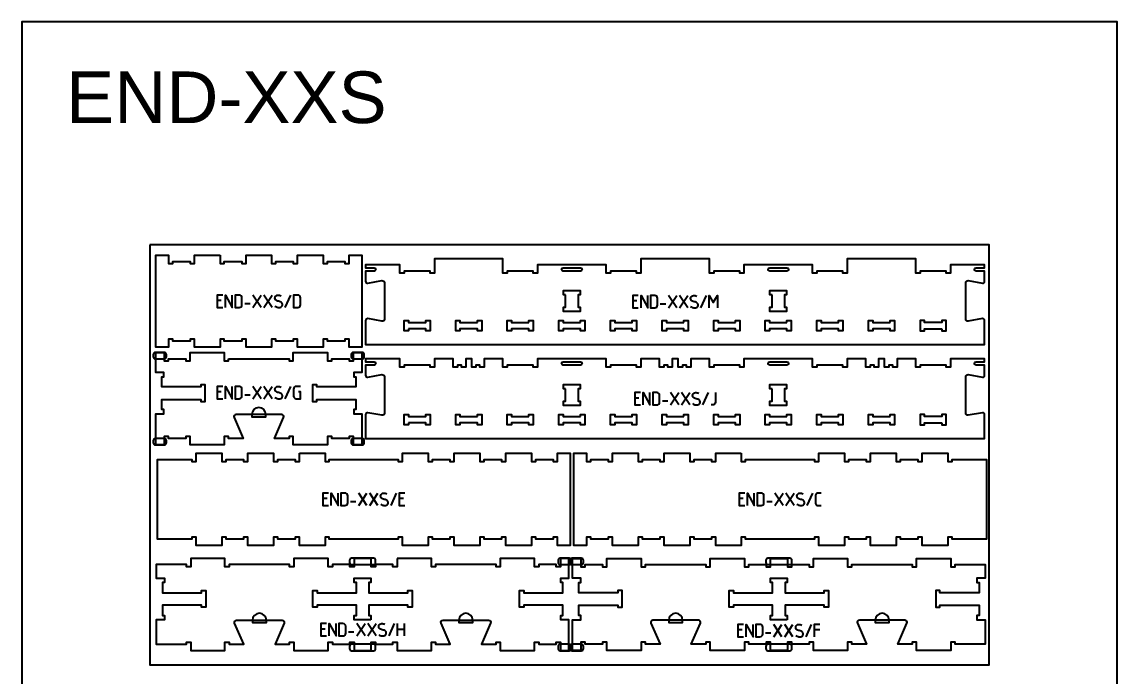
# Model space of a CAD drawing. Extents: x 0 to 12757, y 0 to 27326.
# Drawn here: x 0 to 3183, y 9286 to 11187 of the extents above; entities that cross this region are included whole.
import ezdxf

# ---------------------------------------------------------------- set-up
doc = ezdxf.new("R2010")
doc.units = 0
for name, color, linetype in [('0_SHEET_SPRUCEPLY_2440X122', 1, 'CONTINUOUS'), ('1_ANYTOOL_1MMDEEP_LABELS_S', 2, 'CONTINUOUS'), ('3_ANYTOOL_CUTTHROUGH_INSID', 4, 'CONTINUOUS'), ('4_ANYTOOL_CUTTHROUGH_OUTSI', 5, 'CONTINUOUS'), ('5_ANYTOOL_HALF_MILL_9MM_IN', 70, 'CONTINUOUS'), ('DONOTCUT', 7, 'CONTINUOUS')]:
    doc.layers.add(name, color=color, linetype=linetype)
doc.styles.add('ARIAL', font='')
doc.styles.get('ARIAL').set_extended_font_data('Arial')

msp = doc.modelspace()

# ---------------------------------------------------------------- linework, layer by layer
at = {"layer": '0_SHEET_SPRUCEPLY_2440X122'}
msp.add_lwpolyline([(371.7, 10538.9), (371.7, 9318.9), (2811.7, 9318.9), (2811.7, 10538.9)], close=True, dxfattribs=at)
at = {"layer": '1_ANYTOOL_1MMDEEP_LABELS_S', "color": 2}
for points in [[(583.6, 10393.3), (567.6, 10393.3), (567.6, 10357.3), (583.6, 10357.3)], [(591.6, 10357.3), (591.6, 10393.3), (611.6, 10357.3), (611.6, 10393.3)], [(695.6, 10357.3), (671.6, 10393.3)], [(671.6, 10357.3), (695.6, 10393.3)], [(727.6, 10357.3), (703.6, 10393.3)], [(703.6, 10357.3), (727.6, 10393.3)], [(765.6, 10357.3), (781.6, 10393.3)], [(1791.6, 10392.2), (1775.6, 10392.2), (1775.6, 10356.2), (1791.6, 10356.2)], [(1799.6, 10356.2), (1799.6, 10392.2), (1819.6, 10356.2), (1819.6, 10392.2)], [(1903.6, 10356.2), (1879.6, 10392.2)], [(1879.6, 10356.2), (1903.6, 10392.2)], [(1935.6, 10356.2), (1911.6, 10392.2)], [(1911.6, 10356.2), (1935.6, 10392.2)], [(1973.6, 10356.2), (1989.6, 10392.2)], [(1997.6, 10356.2), (1997.6, 10392.2), (2009.6, 10372.2), (2021.6, 10392.2), (2021.6, 10356.2)], [(579.6, 10377.3), (567.6, 10377.3)], [(647.6, 10369.3), (663.6, 10369.3)], [(1787.6, 10376.2), (1775.6, 10376.2)], [(1855.6, 10368.2), (1871.6, 10368.2)], [(583.6, 10128), (567.6, 10128), (567.6, 10092), (583.6, 10092)], [(591.6, 10092), (591.6, 10128), (611.6, 10092), (611.6, 10128)], [(671.6, 10092), (695.6, 10128)], [(695.6, 10092), (671.6, 10128)], [(703.6, 10092), (727.6, 10128)], [(727.6, 10092), (703.6, 10128)], [(765.6, 10092), (781.6, 10128)], [(579.6, 10112), (567.6, 10112)], [(647.6, 10104), (663.6, 10104)], [(1797.6, 10110.1), (1781.6, 10110.1), (1781.6, 10074.1), (1797.6, 10074.1)], [(1793.6, 10094.1), (1781.6, 10094.1)], [(1805.6, 10074.1), (1805.6, 10110.1), (1825.6, 10074.1), (1825.6, 10110.1)], [(1909.6, 10074.1), (1885.6, 10110.1)], [(1885.6, 10074.1), (1909.6, 10110.1)], [(1941.6, 10074.1), (1917.6, 10110.1)], [(1917.6, 10074.1), (1941.6, 10110.1)], [(1979.6, 10074.1), (1995.6, 10110.1)], [(1861.6, 10086.1), (1877.6, 10086.1)], [(890.9, 9818), (874.9, 9818), (874.9, 9782), (890.9, 9782)], [(898.9, 9782), (898.9, 9818), (918.9, 9782), (918.9, 9818)], [(1002.9, 9782), (978.9, 9818)], [(978.9, 9782), (1002.9, 9818)], [(1034.9, 9782), (1010.9, 9818)], [(1010.9, 9782), (1034.9, 9818)], [(1072.9, 9782), (1088.9, 9818)], [(1112.9, 9818), (1096.9, 9818), (1096.9, 9782), (1112.9, 9782)], [(2100.9, 9818), (2084.9, 9818), (2084.9, 9782), (2100.9, 9782)], [(2108.9, 9782), (2108.9, 9818), (2128.9, 9782), (2128.9, 9818)], [(2212.9, 9782), (2188.9, 9818)], [(2188.9, 9782), (2212.9, 9818)], [(2244.9, 9782), (2220.9, 9818)], [(2220.9, 9782), (2244.9, 9818)], [(2282.9, 9782), (2298.9, 9818)], [(886.9, 9802), (874.9, 9802)], [(954.9, 9794), (970.9, 9794)], [(1108.9, 9802), (1096.9, 9802)], [(2096.9, 9802), (2084.9, 9802)], [(2164.9, 9794), (2180.9, 9794)], [(885.3, 9439), (869.3, 9439), (869.3, 9403), (885.3, 9403)], [(881.3, 9423), (869.3, 9423)], [(893.3, 9403), (893.3, 9439), (913.3, 9403), (913.3, 9439)], [(973.3, 9403), (997.3, 9439)], [(997.3, 9403), (973.3, 9439)], [(1005.3, 9403), (1029.3, 9439)], [(1029.3, 9403), (1005.3, 9439)], [(1067.3, 9403), (1083.3, 9439)], [(1091.3, 9403), (1091.3, 9439)], [(1091.3, 9423), (1111.3, 9423)], [(1111.3, 9439), (1111.3, 9403)], [(2097.3, 9436.6), (2081.3, 9436.6), (2081.3, 9400.6), (2097.3, 9400.6)], [(2105.3, 9400.6), (2105.3, 9436.6), (2125.3, 9400.6), (2125.3, 9436.6)], [(2185.3, 9400.6), (2209.3, 9436.6)], [(2209.3, 9400.6), (2185.3, 9436.6)], [(2217.3, 9400.6), (2241.3, 9436.6)], [(2241.3, 9400.6), (2217.3, 9436.6)], [(2279.3, 9400.6), (2295.3, 9436.6)], [(2319.3, 9436.6), (2303.3, 9436.6), (2303.3, 9400.6)], [(949.3, 9415), (965.3, 9415)], [(2093.3, 9420.6), (2081.3, 9420.6)], [(2161.3, 9412.6), (2177.3, 9412.6)], [(2319.3, 9420.6), (2303.3, 9420.6)]]:
    msp.add_lwpolyline(points, dxfattribs=at)
for points in [[(631.6, 10393.3), (619.6, 10393.3), (619.6, 10357.3), (631.6, 10357.3, 0.414214), (639.6, 10365.3), (639.6, 10385.3, 0.414214)], [(801.6, 10393.3), (789.6, 10393.3), (789.6, 10357.3), (801.6, 10357.3, 0.414214), (809.6, 10365.3), (809.6, 10385.3, 0.414214)], [(1839.6, 10392.2), (1827.6, 10392.2), (1827.6, 10356.2), (1839.6, 10356.2, 0.414214), (1847.6, 10364.2), (1847.6, 10384.2, 0.414214)], [(631.6, 10128), (619.6, 10128), (619.6, 10092), (631.6, 10092, 0.414214), (639.6, 10100), (639.6, 10120, 0.414214)], [(1845.6, 10110.1), (1833.6, 10110.1), (1833.6, 10074.1), (1845.6, 10074.1, 0.414214), (1853.6, 10082.1), (1853.6, 10102.1, 0.414214)], [(938.9, 9818), (926.9, 9818), (926.9, 9782), (938.9, 9782, 0.414214), (946.9, 9790), (946.9, 9810, 0.414214)], [(2148.9, 9818), (2136.9, 9818), (2136.9, 9782), (2148.9, 9782, 0.414214), (2156.9, 9790), (2156.9, 9810, 0.414214)], [(933.3, 9439), (921.3, 9439), (921.3, 9403), (933.3, 9403, 0.414214), (941.3, 9411), (941.3, 9431, 0.414214)], [(2145.3, 9436.6), (2133.3, 9436.6), (2133.3, 9400.6), (2145.3, 9400.6, 0.414214), (2153.3, 9408.6), (2153.3, 9428.6, 0.414214)]]:
    msp.add_lwpolyline(points, format="xyb", close=True, dxfattribs=at)
for points in [[(735.6, 10361.3, 0.136555), (744.9, 10357.5, 0.071716), (750, 10357.6, 0.133522), (754.6, 10359.7, 0.344001), (756.7, 10369.1, 0.153745), (753.2, 10372.8, 0.071568), (748.5, 10374.7, -0.00912), (743.4, 10375.9, -0.090615), (738.8, 10378.1, -0.340346), (736, 10387.5, -0.284273), (743.7, 10393.4, -0.092596), (748.7, 10392.9, -0.017533), (753.6, 10391.3)], [(1943.6, 10360.2, 0.136555), (1952.9, 10356.4, 0.071716), (1958, 10356.5, 0.133522), (1962.6, 10358.6, 0.344001), (1964.7, 10368, 0.153745), (1961.2, 10371.7, 0.071568), (1956.5, 10373.5, -0.00912), (1951.4, 10374.8, -0.090615), (1946.8, 10377, -0.340346), (1944, 10386.4, -0.284273), (1951.7, 10392.2, -0.092596), (1956.7, 10391.8, -0.017533), (1961.6, 10390.2)], [(735.6, 10096, 0.136555), (744.9, 10092.1, 0.071716), (750, 10092.2, 0.133522), (754.6, 10094.3, 0.344001), (756.7, 10103.8, 0.153745), (753.2, 10107.5, 0.071568), (748.5, 10109.3, -0.00912), (743.4, 10110.6, -0.090615), (738.8, 10112.8, -0.340346), (736, 10122.1, -0.284273), (743.7, 10128, -0.092596), (748.7, 10127.6, -0.017533), (753.6, 10126)], [(809.6, 10128), (797.6, 10128, 0.414214), (789.6, 10120), (789.6, 10100, 0.414214), (797.6, 10092), (809.6, 10092), (809.6, 10112), (803.6, 10112)], [(1949.6, 10078.1, 0.136555), (1958.9, 10074.3, 0.071716), (1964, 10074.4, 0.133522), (1968.6, 10076.5, 0.344001), (1970.7, 10085.9, 0.153745), (1967.2, 10089.6, 0.071568), (1962.5, 10091.4, -0.00912), (1957.4, 10092.7, -0.090615), (1952.8, 10094.9, -0.340346), (1950, 10104.3, -0.284273), (1957.7, 10110.1, -0.092596), (1962.7, 10109.7, -0.017533), (1967.6, 10108.1)], [(2015.6, 10110.1), (2015.6, 10082.1, -0.414214), (2007.6, 10074.1), (2003.6, 10074.1)], [(1042.9, 9786, 0.136555), (1052.2, 9782.2, 0.071716), (1057.3, 9782.3, 0.133522), (1061.9, 9784.4, 0.344001), (1064, 9793.8, 0.153745), (1060.5, 9797.5, 0.071568), (1055.8, 9799.3, -0.00912), (1050.6, 9800.6, -0.090615), (1046.1, 9802.8, -0.340346), (1043.3, 9812.2, -0.284273), (1051, 9818, -0.092596), (1056, 9817.6, -0.017533), (1060.9, 9816)], [(2252.9, 9786, 0.136555), (2262.2, 9782.2, 0.071716), (2267.3, 9782.3, 0.133522), (2271.9, 9784.4, 0.344001), (2274, 9793.8, 0.153745), (2270.5, 9797.5, 0.071568), (2265.8, 9799.3, -0.00912), (2260.6, 9800.6, -0.090615), (2256.1, 9802.8, -0.340346), (2253.3, 9812.2, -0.284273), (2261, 9818, -0.092596), (2266, 9817.6, -0.017533), (2270.9, 9816)], [(2322.9, 9818), (2312.9, 9818, 0.414214), (2306.9, 9812), (2306.9, 9788, 0.414214), (2312.9, 9782), (2322.9, 9782)], [(1037.3, 9407, 0.136555), (1046.6, 9403.1, 0.071716), (1051.8, 9403.2, 0.133522), (1056.4, 9405.3, 0.344001), (1058.4, 9414.8, 0.153745), (1055, 9418.5, 0.071568), (1050.2, 9420.3, -0.00912), (1045.1, 9421.6, -0.090615), (1040.5, 9423.8, -0.340346), (1037.7, 9433.1, -0.284273), (1045.4, 9439, -0.092596), (1050.4, 9438.6, -0.017533), (1055.3, 9437)], [(2249.3, 9404.6, 0.136555), (2258.6, 9400.7, 0.071716), (2263.8, 9400.8, 0.133522), (2268.4, 9402.9, 0.344001), (2270.4, 9412.3, 0.153745), (2267, 9416.1, 0.071568), (2262.2, 9417.9, -0.00912), (2257.1, 9419.2, -0.090615), (2252.5, 9421.3, -0.340346), (2249.7, 9430.7, -0.284273), (2257.4, 9436.6, -0.092596), (2262.4, 9436.1, -0.017533), (2267.3, 9434.6)]]:
    msp.add_lwpolyline(points, format="xyb", dxfattribs=at)
at = {"layer": '3_ANYTOOL_CUTTHROUGH_INSID', "color": 4}
for points in [[(1623.6, 10472.5, -1), (1623.6, 10463), (1573.6, 10463, -1), (1573.6, 10472.5)], [(2223.6, 10472.5, -1), (2223.6, 10463), (2173.6, 10463, -1), (2173.6, 10472.5)], [(1623.6, 10199.4, -1), (1623.6, 10189.9), (1573.6, 10189.9, -1), (1573.6, 10199.4)], [(2223.6, 10199.4, -1), (2223.6, 10189.9), (2173.6, 10189.9, -1), (2173.6, 10199.4)]]:
    msp.add_lwpolyline(points, format="xyb", close=True, dxfattribs=at)
for points in [[(1580.4, 10394), (1574.4, 10394), (1574.4, 10406.5), (1622.9, 10406.5), (1622.9, 10394), (1616.9, 10394), (1616.9, 10358.5), (1622.9, 10358.5), (1622.9, 10346), (1574.4, 10346), (1574.4, 10358.5), (1580.4, 10358.5)], [(2180.4, 10394), (2174.4, 10394), (2174.4, 10406.5), (2222.9, 10406.5), (2222.9, 10394), (2216.9, 10394), (2216.9, 10358.5), (2222.9, 10358.5), (2222.9, 10346), (2174.4, 10346), (2174.4, 10358.5), (2180.4, 10358.5)], [(1123.4, 10295), (1123.4, 10289), (1110.9, 10289), (1110.9, 10319.5), (1123.4, 10319.5), (1123.4, 10313.5), (1173.9, 10313.5), (1173.9, 10319.5), (1186.4, 10319.5), (1186.4, 10289), (1173.9, 10289), (1173.9, 10295)], [(1323.9, 10313.5), (1323.9, 10319.5), (1336.4, 10319.5), (1336.4, 10289), (1323.9, 10289), (1323.9, 10295), (1273.4, 10295), (1273.4, 10289), (1260.9, 10289), (1260.9, 10319.5), (1273.4, 10319.5), (1273.4, 10313.5)], [(1473.9, 10313.5), (1473.9, 10319.5), (1486.4, 10319.5), (1486.4, 10289), (1473.9, 10289), (1473.9, 10295), (1423.4, 10295), (1423.4, 10289), (1410.9, 10289), (1410.9, 10319.5), (1423.4, 10319.5), (1423.4, 10313.5)], [(1623.9, 10313.5), (1623.9, 10319.5), (1636.4, 10319.5), (1636.4, 10289), (1623.9, 10289), (1623.9, 10295), (1573.4, 10295), (1573.4, 10289), (1560.9, 10289), (1560.9, 10319.5), (1573.4, 10319.5), (1573.4, 10313.5)], [(1748.6, 10295), (1723.4, 10295), (1723.4, 10289), (1710.9, 10289), (1710.9, 10319.5), (1723.4, 10319.5), (1723.4, 10313.5), (1773.9, 10313.5), (1773.9, 10319.5), (1786.4, 10319.5), (1786.4, 10289), (1773.9, 10289), (1773.9, 10295)], [(1923.9, 10313.5), (1923.9, 10319.5), (1936.4, 10319.5), (1936.4, 10289), (1923.9, 10289), (1923.9, 10295), (1873.4, 10295), (1873.4, 10289), (1860.9, 10289), (1860.9, 10319.5), (1873.4, 10319.5), (1873.4, 10313.5)], [(2073.9, 10313.5), (2073.9, 10319.5), (2086.4, 10319.5), (2086.4, 10289), (2073.9, 10289), (2073.9, 10295), (2023.4, 10295), (2023.4, 10289), (2010.9, 10289), (2010.9, 10319.5), (2023.4, 10319.5), (2023.4, 10313.5)], [(2223.9, 10313.5), (2223.9, 10319.5), (2236.4, 10319.5), (2236.4, 10289), (2223.9, 10289), (2223.9, 10295), (2173.4, 10295), (2173.4, 10289), (2160.9, 10289), (2160.9, 10319.5), (2173.4, 10319.5), (2173.4, 10313.5)], [(2348.6, 10295), (2323.4, 10295), (2323.4, 10289), (2310.9, 10289), (2310.9, 10319.5), (2323.4, 10319.5), (2323.4, 10313.5), (2373.9, 10313.5), (2373.9, 10319.5), (2386.4, 10319.5), (2386.4, 10289), (2373.9, 10289), (2373.9, 10295)], [(2523.9, 10313.5), (2523.9, 10319.5), (2536.4, 10319.5), (2536.4, 10289), (2523.9, 10289), (2523.9, 10295), (2473.4, 10295), (2473.4, 10289), (2460.9, 10289), (2460.9, 10319.5), (2473.4, 10319.5), (2473.4, 10313.5)], [(2673.9, 10295), (2673.9, 10289), (2686.4, 10289), (2686.4, 10319.5), (2673.9, 10319.5), (2673.9, 10313.5), (2623.4, 10313.5), (2623.4, 10319.5), (2610.9, 10319.5), (2610.9, 10289), (2623.4, 10289), (2623.4, 10295)], [(1580.4, 10120.9), (1574.4, 10120.9), (1574.4, 10133.4), (1622.9, 10133.4), (1622.9, 10120.9), (1616.9, 10120.9), (1616.9, 10085.4), (1622.9, 10085.4), (1622.9, 10072.9), (1574.4, 10072.9), (1574.4, 10085.4), (1580.4, 10085.4)], [(2180.4, 10120.9), (2174.4, 10120.9), (2174.4, 10133.4), (2222.9, 10133.4), (2222.9, 10120.9), (2216.9, 10120.9), (2216.9, 10085.4), (2222.9, 10085.4), (2222.9, 10072.9), (2174.4, 10072.9), (2174.4, 10085.4), (2180.4, 10085.4)], [(1123.4, 10021.9), (1123.4, 10015.9), (1110.9, 10015.9), (1110.9, 10046.4), (1123.4, 10046.4), (1123.4, 10040.4), (1173.9, 10040.4), (1173.9, 10046.4), (1186.4, 10046.4), (1186.4, 10015.9), (1173.9, 10015.9), (1173.9, 10021.9)], [(1323.9, 10040.4), (1323.9, 10046.4), (1336.4, 10046.4), (1336.4, 10015.9), (1323.9, 10015.9), (1323.9, 10021.9), (1273.4, 10021.9), (1273.4, 10015.9), (1260.9, 10015.9), (1260.9, 10046.4), (1273.4, 10046.4), (1273.4, 10040.4)], [(1473.9, 10040.4), (1473.9, 10046.4), (1486.4, 10046.4), (1486.4, 10015.9), (1473.9, 10015.9), (1473.9, 10021.9), (1423.4, 10021.9), (1423.4, 10015.9), (1410.9, 10015.9), (1410.9, 10046.4), (1423.4, 10046.4), (1423.4, 10040.4)], [(1623.9, 10040.4), (1623.9, 10046.4), (1636.4, 10046.4), (1636.4, 10015.9), (1623.9, 10015.9), (1623.9, 10021.9), (1573.4, 10021.9), (1573.4, 10015.9), (1560.9, 10015.9), (1560.9, 10046.4), (1573.4, 10046.4), (1573.4, 10040.4)], [(1748.6, 10021.9), (1723.4, 10021.9), (1723.4, 10015.9), (1710.9, 10015.9), (1710.9, 10046.4), (1723.4, 10046.4), (1723.4, 10040.4), (1773.9, 10040.4), (1773.9, 10046.4), (1786.4, 10046.4), (1786.4, 10015.9), (1773.9, 10015.9), (1773.9, 10021.9)], [(1923.9, 10040.4), (1923.9, 10046.4), (1936.4, 10046.4), (1936.4, 10015.9), (1923.9, 10015.9), (1923.9, 10021.9), (1873.4, 10021.9), (1873.4, 10015.9), (1860.9, 10015.9), (1860.9, 10046.4), (1873.4, 10046.4), (1873.4, 10040.4)], [(2073.9, 10040.4), (2073.9, 10046.4), (2086.4, 10046.4), (2086.4, 10015.9), (2073.9, 10015.9), (2073.9, 10021.9), (2023.4, 10021.9), (2023.4, 10015.9), (2010.9, 10015.9), (2010.9, 10046.4), (2023.4, 10046.4), (2023.4, 10040.4)], [(2223.9, 10040.4), (2223.9, 10046.4), (2236.4, 10046.4), (2236.4, 10015.9), (2223.9, 10015.9), (2223.9, 10021.9), (2173.4, 10021.9), (2173.4, 10015.9), (2160.9, 10015.9), (2160.9, 10046.4), (2173.4, 10046.4), (2173.4, 10040.4)], [(2348.6, 10021.9), (2323.4, 10021.9), (2323.4, 10015.9), (2310.9, 10015.9), (2310.9, 10046.4), (2323.4, 10046.4), (2323.4, 10040.4), (2373.9, 10040.4), (2373.9, 10046.4), (2386.4, 10046.4), (2386.4, 10015.9), (2373.9, 10015.9), (2373.9, 10021.9)], [(2523.9, 10040.4), (2523.9, 10046.4), (2536.4, 10046.4), (2536.4, 10015.9), (2523.9, 10015.9), (2523.9, 10021.9), (2473.4, 10021.9), (2473.4, 10015.9), (2460.9, 10015.9), (2460.9, 10046.4), (2473.4, 10046.4), (2473.4, 10040.4)], [(2673.9, 10021.9), (2673.9, 10015.9), (2686.4, 10015.9), (2686.4, 10046.4), (2673.9, 10046.4), (2673.9, 10040.4), (2623.4, 10040.4), (2623.4, 10046.4), (2610.9, 10046.4), (2610.9, 10015.9), (2623.4, 10015.9), (2623.4, 10021.9)], [(1014.6, 9450.3), (966.1, 9450.3), (966.1, 9462.8), (972.1, 9462.8), (972.1, 9492.3), (858.6, 9492.3), (858.6, 9486.3), (846.1, 9486.3), (846.1, 9534.8), (858.6, 9534.8), (858.6, 9528.8), (972.1, 9528.8), (972.1, 9558.3), (966.1, 9558.3), (966.1, 9570.8), (1014.6, 9570.8), (1014.6, 9558.3), (1008.6, 9558.3), (1008.6, 9528.8), (1122.1, 9528.8), (1122.1, 9534.8), (1134.6, 9534.8), (1134.6, 9486.3), (1122.1, 9486.3), (1122.1, 9492.3), (1008.6, 9492.3), (1008.6, 9462.8), (1014.6, 9462.8)], [(2224.6, 9450.3), (2176.1, 9450.3), (2176.1, 9462.8), (2182.1, 9462.8), (2182.1, 9492.3), (2068.6, 9492.3), (2068.6, 9486.3), (2056.1, 9486.3), (2056.1, 9534.8), (2068.6, 9534.8), (2068.6, 9528.8), (2182.1, 9528.8), (2182.1, 9558.3), (2176.1, 9558.3), (2176.1, 9570.8), (2224.6, 9570.8), (2224.6, 9558.3), (2218.6, 9558.3), (2218.6, 9528.8), (2332.1, 9528.8), (2332.1, 9534.8), (2344.6, 9534.8), (2344.6, 9486.3), (2332.1, 9486.3), (2332.1, 9492.3), (2218.6, 9492.3), (2218.6, 9462.8), (2224.6, 9462.8)]]:
    msp.add_lwpolyline(points, close=True, dxfattribs=at)
at = {"layer": '4_ANYTOOL_CUTTHROUGH_OUTSI', "color": 5}
for points in [[(575.9, 10509.1), (575.9, 10485.1), (588.4, 10485.1), (588.4, 10491.1), (638.9, 10491.1), (638.9, 10485.1), (651.4, 10485.1), (651.4, 10509.1), (725.9, 10509.1), (725.9, 10485.1), (738.4, 10485.1), (738.4, 10491.1), (788.9, 10491.1), (788.9, 10485.1), (801.4, 10485.1), (801.4, 10509.1), (875.9, 10509.1), (875.9, 10485.1), (888.4, 10485.1), (888.4, 10491.1), (938.9, 10491.1), (938.9, 10485.1), (951.4, 10485.1), (951.4, 10509.1), (988.4, 10509.1), (988.4, 10241.6), (951.4, 10241.6), (951.4, 10265.6), (938.9, 10265.6), (938.9, 10259.6), (888.4, 10259.6), (888.4, 10265.6), (875.9, 10265.6), (875.9, 10241.6), (801.4, 10241.6), (801.4, 10265.6), (788.9, 10265.6), (788.9, 10259.6), (738.4, 10259.6), (738.4, 10265.6), (725.9, 10265.6), (725.9, 10241.6), (651.4, 10241.6), (651.4, 10265.6), (638.9, 10265.6), (638.9, 10259.6), (588.4, 10259.6), (588.4, 10265.6), (575.9, 10265.6), (575.9, 10241.6), (501.4, 10241.6), (501.4, 10265.6), (488.9, 10265.6), (488.9, 10259.6), (438.4, 10259.6), (438.4, 10265.6), (425.9, 10265.6), (425.9, 10241.6), (388.9, 10241.6), (388.9, 10509.1), (425.9, 10509.1), (425.9, 10485.1), (438.4, 10485.1), (438.4, 10491.1), (488.9, 10491.1), (488.9, 10485.1), (501.4, 10485.1), (501.4, 10509.1)], [(806.6, 9933.8), (881.1, 9933.8), (881.1, 9909.8), (893.6, 9909.8), (893.6, 9915.8), (1094.1, 9915.8), (1094.1, 9909.8), (1106.6, 9909.8), (1106.6, 9933.8), (1181.1, 9933.8), (1181.1, 9909.8), (1193.6, 9909.8), (1193.6, 9915.8), (1244.1, 9915.8), (1244.1, 9909.8), (1256.6, 9909.8), (1256.6, 9933.8), (1331.1, 9933.8), (1331.1, 9909.8), (1343.6, 9909.8), (1343.6, 9915.8), (1394.1, 9915.8), (1394.1, 9909.8), (1406.6, 9909.8), (1406.6, 9933.8), (1481.1, 9933.8), (1481.1, 9909.8), (1493.6, 9909.8), (1493.6, 9915.8), (1544.1, 9915.8), (1544.1, 9909.8), (1556.6, 9909.8), (1556.6, 9933.8), (1593.6, 9933.8), (1593.6, 9666.3), (1556.6, 9666.3), (1556.6, 9690.3), (1544.1, 9690.3), (1544.1, 9684.3), (1493.6, 9684.3), (1493.6, 9690.3), (1481.1, 9690.3), (1481.1, 9666.3), (1406.6, 9666.3), (1406.6, 9690.3), (1394.1, 9690.3), (1394.1, 9684.3), (1343.6, 9684.3), (1343.6, 9690.3), (1331.1, 9690.3), (1331.1, 9666.3), (1256.6, 9666.3), (1256.6, 9690.3), (1244.1, 9690.3), (1244.1, 9684.3), (1193.6, 9684.3), (1193.6, 9690.3), (1181.1, 9690.3), (1181.1, 9666.3), (1106.6, 9666.3), (1106.6, 9690.3), (1094.1, 9690.3), (1094.1, 9684.3), (893.6, 9684.3), (893.6, 9690.3), (881.1, 9690.3), (881.1, 9666.3), (806.6, 9666.3), (806.6, 9690.3), (794.1, 9690.3), (794.1, 9684.3), (743.6, 9684.3), (743.6, 9690.3), (731.1, 9690.3), (731.1, 9666.3), (656.6, 9666.3), (656.6, 9690.3), (644.1, 9690.3), (644.1, 9684.3), (593.6, 9684.3), (593.6, 9690.3), (581.1, 9690.3), (581.1, 9666.3), (506.6, 9666.3), (506.6, 9690.3), (494.1, 9690.3), (494.1, 9684.3), (394.1, 9684.3), (394.1, 9915.8), (494.1, 9915.8), (494.1, 9909.8), (506.6, 9909.8), (506.6, 9933.8), (581.1, 9933.8), (581.1, 9909.8), (593.6, 9909.8), (593.6, 9915.8), (644.1, 9915.8), (644.1, 9909.8), (656.6, 9909.8), (656.6, 9933.8), (731.1, 9933.8), (731.1, 9909.8), (743.6, 9909.8), (743.6, 9915.8), (794.1, 9915.8), (794.1, 9909.8), (806.6, 9909.8)], [(2091.1, 9933.8), (2091.1, 9909.8), (2103.6, 9909.8), (2103.6, 9915.8), (2304.1, 9915.8), (2304.1, 9909.8), (2316.6, 9909.8), (2316.6, 9933.8), (2391.1, 9933.8), (2391.1, 9909.8), (2403.6, 9909.8), (2403.6, 9915.8), (2454.1, 9915.8), (2454.1, 9909.8), (2466.6, 9909.8), (2466.6, 9933.8), (2541.1, 9933.8), (2541.1, 9909.8), (2553.6, 9909.8), (2553.6, 9915.8), (2604.1, 9915.8), (2604.1, 9909.8), (2616.6, 9909.8), (2616.6, 9933.8), (2691.1, 9933.8), (2691.1, 9909.8), (2703.6, 9909.8), (2703.6, 9915.8), (2803.6, 9915.8), (2803.6, 9684.3), (2703.6, 9684.3), (2703.6, 9690.3), (2691.1, 9690.3), (2691.1, 9666.3), (2616.6, 9666.3), (2616.6, 9690.3), (2604.1, 9690.3), (2604.1, 9684.3), (2553.6, 9684.3), (2553.6, 9690.3), (2541.1, 9690.3), (2541.1, 9666.3), (2466.6, 9666.3), (2466.6, 9690.3), (2454.1, 9690.3), (2454.1, 9684.3), (2403.6, 9684.3), (2403.6, 9690.3), (2391.1, 9690.3), (2391.1, 9666.3), (2316.6, 9666.3), (2316.6, 9690.3), (2304.1, 9690.3), (2304.1, 9684.3), (2103.6, 9684.3), (2103.6, 9690.3), (2091.1, 9690.3), (2091.1, 9666.3), (2016.6, 9666.3), (2016.6, 9690.3), (2004.1, 9690.3), (2004.1, 9684.3), (1953.6, 9684.3), (1953.6, 9690.3), (1941.1, 9690.3), (1941.1, 9666.3), (1866.6, 9666.3), (1866.6, 9690.3), (1854.1, 9690.3), (1854.1, 9684.3), (1803.6, 9684.3), (1803.6, 9690.3), (1791.1, 9690.3), (1791.1, 9666.3), (1716.6, 9666.3), (1716.6, 9690.3), (1704.1, 9690.3), (1704.1, 9684.3), (1653.6, 9684.3), (1653.6, 9690.3), (1641.1, 9690.3), (1641.1, 9666.3), (1604.1, 9666.3), (1604.1, 9933.8), (1641.1, 9933.8), (1641.1, 9909.8), (1653.6, 9909.8), (1653.6, 9915.8), (1704.1, 9915.8), (1704.1, 9909.8), (1716.6, 9909.8), (1716.6, 9933.8), (1791.1, 9933.8), (1791.1, 9909.8), (1803.6, 9909.8), (1803.6, 9915.8), (1854.1, 9915.8), (1854.1, 9909.8), (1866.6, 9909.8), (1866.6, 9933.8), (1941.1, 9933.8), (1941.1, 9909.8), (1953.6, 9909.8), (1953.6, 9915.8), (2004.1, 9915.8), (2004.1, 9909.8), (2016.6, 9909.8), (2016.6, 9933.8)]]:
    msp.add_lwpolyline(points, close=True, dxfattribs=at)
for points in [[(2598.4, 10457.2), (2598.4, 10499), (2398.9, 10499), (2398.9, 10457), (2386.4, 10457), (2386.4, 10463), (2310.9, 10463), (2310.9, 10457), (2298.4, 10457), (2298.4, 10481), (2098.9, 10481), (2098.9, 10457), (2086.4, 10457), (2086.4, 10463), (2010.9, 10463), (2010.9, 10457), (1998.4, 10457), (1998.4, 10499), (1798.9, 10499), (1798.9, 10457), (1786.4, 10457), (1786.4, 10463), (1710.9, 10463), (1710.9, 10457), (1698.4, 10457), (1698.4, 10481), (1498.9, 10481), (1498.9, 10457), (1486.4, 10457), (1486.4, 10463), (1410.9, 10463), (1410.9, 10457), (1398.4, 10457), (1398.4, 10499), (1198.9, 10499), (1198.9, 10457), (1186.4, 10457), (1186.4, 10463), (1110.9, 10463), (1110.9, 10457), (1098.4, 10457), (1098.4, 10481), (998.9, 10481), (998.9, 10472.5), (1023.6, 10472.5), (1023.6, 10472.5, -1), (1023.6, 10463), (998.9, 10463), (998.9, 10433.3), (998.9, 10433.3, 0.220464), (1000.9, 10428.9, 0.220352), (1005.6, 10427.7), (1046.6, 10435.3), (1046.6, 10435.3), (1046.6, 10435.3, -0.463455), (1053.9, 10429.2), (1053.9, 10323.3, -0.463455), (1046.6, 10317.2), (1046.6, 10317.2), (1046.6, 10317.2), (1046.6, 10317.2), (1005.6, 10324.8, 0.220352), (1000.9, 10323.5, 0.220464), (998.9, 10319.2), (998.9, 10249.5), (2798.4, 10249.5), (2798.4, 10319.2), (2798.4, 10319.2, 0.220464), (2796.3, 10323.5, 0.220352), (2791.7, 10324.8), (2750.6, 10317.2), (2750.6, 10317.2), (2750.6, 10317.2), (2750.6, 10317.2, -0.463455), (2743.4, 10323.3), (2743.4, 10429.2, -0.463455), (2750.6, 10435.3), (2750.6, 10435.3), (2750.6, 10435.3), (2791.7, 10427.7), (2791.7, 10427.7, 0.220352), (2796.3, 10428.9, 0.220464), (2798.4, 10433.3), (2798.4, 10463), (2773.6, 10463), (2773.6, 10463, -1), (2773.6, 10472.5), (2798.4, 10472.5), (2798.4, 10481), (2698.9, 10481), (2698.9, 10457), (2686.4, 10457), (2686.4, 10463), (2610.9, 10463), (2610.9, 10457), (2598.4, 10457), (2598.4, 10457.2)], [(600.9, 10208.1), (776.4, 10208.1), (776.4, 10202.1), (788.9, 10202.1), (788.9, 10226.1), (888.4, 10226.1), (888.4, 10202.1), (900.9, 10202.1), (900.9, 10208.1), (951.4, 10208.1), (951.4, 10202.1), (963.9, 10202.1), (963.9, 10226.1), (988.4, 10226.1), (988.4, 10168.6), (964.4, 10168.6), (964.4, 10156.1), (970.4, 10156.1), (970.4, 10126.6), (856.9, 10126.6), (856.9, 10132.6), (844.4, 10132.6), (844.4, 10084.1), (856.9, 10084.1), (856.9, 10090.1), (970.4, 10090.1), (970.4, 10060.6), (964.4, 10060.6), (964.4, 10048.1), (988.4, 10048.1), (988.4, 9958.6), (963.9, 9958.6), (963.9, 9982.6), (951.4, 9982.6), (951.4, 9976.6), (900.9, 9976.6), (900.9, 9982.6), (888.4, 9982.6), (888.4, 9958.6), (788.9, 9958.6), (788.9, 9982.6), (776.4, 9982.6), (776.4, 9976.6), (734, 9976.6), (760.5, 10037.9), (760.5, 10037.9, 0.539734), (754.8, 10046.6), (622.4, 10046.6, 0.539734), (616.7, 10037.9), (643.2, 9976.6), (600.9, 9976.6), (600.9, 9982.6), (588.4, 9982.6), (588.4, 9958.6), (488.9, 9958.6), (488.9, 9982.6), (476.4, 9982.6), (476.4, 9976.6), (425.9, 9976.6), (425.9, 9982.6), (413.4, 9982.6), (413.4, 9958.6), (388.9, 9958.6), (388.9, 10048.1), (412.9, 10048.1), (412.9, 10060.6), (406.9, 10060.6), (406.9, 10090.1), (520.4, 10090.1), (520.4, 10084.1), (532.9, 10084.1), (532.9, 10132.6), (520.4, 10132.6), (520.4, 10126.6), (406.9, 10126.6), (406.9, 10156.1), (412.9, 10156.1), (412.9, 10168.6), (388.9, 10168.6), (388.9, 10226.1), (413.4, 10226.1), (413.4, 10202.1), (425.9, 10202.1), (425.9, 10208.1), (476.4, 10208.1), (476.4, 10202.1), (488.9, 10202.1), (488.9, 10226.1), (588.4, 10226.1), (588.4, 10202.1), (600.9, 10202.1), (600.9, 10208.1)], [(2398.6, 10183.9), (2386.4, 10183.9), (2386.4, 10189.9), (2310.9, 10189.9), (2310.9, 10183.9), (2298.4, 10183.9), (2298.4, 10207.9), (2098.9, 10207.9), (2098.9, 10183.9), (2086.4, 10183.9), (2086.4, 10189.9), (2010.9, 10189.9), (2010.9, 10183.9), (1998.4, 10183.9), (1998.4, 10207.9), (1943.9, 10207.9), (1943.9, 10183.9), (1931.4, 10183.9), (1931.4, 10189.9), (1919.9, 10189.9), (1919.9, 10183.9), (1907.4, 10183.9), (1907.4, 10207.9), (1889.9, 10207.9), (1889.9, 10183.9), (1877.4, 10183.9), (1877.4, 10189.9), (1865.9, 10189.9), (1865.9, 10183.9), (1853.4, 10183.9), (1853.4, 10207.9), (1798.9, 10207.9), (1798.9, 10183.9), (1786.4, 10183.9), (1786.4, 10189.9), (1710.9, 10189.9), (1710.9, 10183.9), (1698.4, 10183.9), (1698.4, 10207.9), (1498.9, 10207.9), (1498.9, 10183.9), (1486.4, 10183.9), (1486.4, 10189.9), (1410.9, 10189.9), (1410.9, 10183.9), (1398.4, 10183.9), (1398.4, 10207.9), (1343.9, 10207.9), (1343.9, 10183.9), (1331.4, 10183.9), (1331.4, 10189.9), (1319.9, 10189.9), (1319.9, 10183.9), (1307.4, 10183.9), (1307.4, 10207.9), (1289.9, 10207.9), (1289.9, 10183.9), (1277.4, 10183.9), (1277.4, 10189.9), (1265.9, 10189.9), (1265.9, 10183.9), (1253.4, 10183.9), (1253.4, 10207.9), (1198.9, 10207.9), (1198.9, 10183.9), (1186.4, 10183.9), (1186.4, 10189.9), (1110.9, 10189.9), (1110.9, 10183.9), (1098.4, 10183.9), (1098.4, 10207.9), (998.9, 10207.9), (998.9, 10199.4), (1023.6, 10199.4), (1023.6, 10199.4, -1), (1023.6, 10189.9), (998.9, 10189.9), (998.9, 10160.2), (998.9, 10160.2, 0.220464), (1000.9, 10155.8, 0.220352), (1005.6, 10154.6), (1046.6, 10162.2), (1046.6, 10162.2), (1046.6, 10162.2, -0.463455), (1053.9, 10156.1), (1053.9, 10050.2, -0.463455), (1046.6, 10044.1), (1046.6, 10044.1), (1046.6, 10044.1), (1046.6, 10044.1), (1005.6, 10051.7, 0.220352), (1000.9, 10050.4, 0.220464), (998.9, 10046.1), (998.9, 9976.4), (2798.4, 9976.4), (2798.4, 10046.1), (2798.4, 10046.1, 0.220464), (2796.3, 10050.4, 0.220352), (2791.7, 10051.7), (2750.6, 10044.1), (2750.6, 10044.1), (2750.6, 10044.1), (2750.6, 10044.1, -0.463455), (2743.4, 10050.2), (2743.4, 10156.1, -0.463455), (2750.6, 10162.2), (2750.6, 10162.2), (2750.6, 10162.2), (2791.7, 10154.6), (2791.7, 10154.6, 0.220352), (2796.3, 10155.8, 0.220464), (2798.4, 10160.2), (2798.4, 10189.9), (2773.6, 10189.9), (2773.6, 10189.9, -1), (2773.6, 10199.4), (2798.4, 10199.4), (2798.4, 10207.9), (2698.9, 10207.9), (2698.9, 10183.9), (2686.4, 10183.9), (2686.4, 10189.9), (2610.9, 10189.9), (2610.9, 10183.9), (2598.4, 10183.9), (2598.4, 10207.9), (2543.9, 10207.9), (2543.9, 10183.9), (2531.4, 10183.9), (2531.4, 10189.9), (2519.9, 10189.9), (2519.9, 10183.9), (2507.4, 10183.9), (2507.4, 10207.9), (2489.9, 10207.9), (2489.9, 10183.9), (2477.4, 10183.9), (2477.4, 10189.9), (2465.9, 10189.9), (2465.9, 10183.9), (2453.4, 10183.9), (2453.4, 10207.9), (2398.9, 10207.9), (2398.9, 10183.9), (2398.6, 10183.9)], [(1090.6, 9628.3), (1090.6, 9604.3), (1078.1, 9604.3), (1078.1, 9610.3), (1027.6, 9610.3), (1027.6, 9604.3), (1015.1, 9604.3), (1015.1, 9628.3), (965.6, 9628.3), (965.6, 9604.3), (953.1, 9604.3), (953.1, 9610.3), (902.6, 9610.3), (902.6, 9604.3), (890.1, 9604.3), (890.1, 9628.3), (790.6, 9628.3), (790.6, 9604.3), (778.1, 9604.3), (778.1, 9610.3), (602.6, 9610.3), (602.6, 9604.3), (590.1, 9604.3), (590.1, 9628.3), (490.6, 9628.3), (490.6, 9604.3), (478.1, 9604.3), (478.1, 9610.3), (390.6, 9610.3), (390.6, 9570.8), (414.6, 9570.8), (414.6, 9558.3), (408.6, 9558.3), (408.6, 9528.8), (522.1, 9528.8), (522.1, 9534.8), (534.6, 9534.8), (534.6, 9486.3), (522.1, 9486.3), (522.1, 9492.3), (408.6, 9492.3), (408.6, 9462.8), (414.6, 9462.8), (414.6, 9450.3), (390.6, 9450.3), (390.6, 9378.8), (478.1, 9378.8), (478.1, 9384.8), (490.6, 9384.8), (490.6, 9360.8), (590.1, 9360.8), (590.1, 9384.8), (602.6, 9384.8), (602.6, 9378.8), (645, 9378.8), (618.4, 9440.1), (618.4, 9440.1, -0.539734), (624.2, 9448.8), (756.5, 9448.8, -0.539734), (762.3, 9440.1), (735.7, 9378.8), (778.1, 9378.8), (778.1, 9384.8), (790.6, 9384.8), (790.6, 9360.8), (890.1, 9360.8), (890.1, 9384.8), (902.6, 9384.8), (902.6, 9378.8), (953.1, 9378.8), (953.1, 9384.8), (965.6, 9384.8), (965.6, 9360.8), (1015.1, 9360.8), (1015.1, 9384.8), (1027.6, 9384.8), (1027.6, 9378.8), (1078.1, 9378.8), (1078.1, 9384.8), (1090.6, 9384.8), (1090.6, 9360.8), (1190.1, 9360.8), (1190.1, 9384.8), (1202.6, 9384.8), (1202.6, 9378.8), (1245, 9378.8), (1218.4, 9440.1), (1218.4, 9440.1, -0.539734), (1224.2, 9448.8), (1356.5, 9448.8, -0.539734), (1362.3, 9440.1), (1335.7, 9378.8), (1378.1, 9378.8), (1378.1, 9384.8), (1390.6, 9384.8), (1390.6, 9360.8), (1490.1, 9360.8), (1490.1, 9384.8), (1502.6, 9384.8), (1502.6, 9378.8), (1553.1, 9378.8), (1553.1, 9384.8), (1565.6, 9384.8), (1565.6, 9360.8), (1590.1, 9360.8), (1590.1, 9450.3), (1566.1, 9450.3), (1566.1, 9462.8), (1572.1, 9462.8), (1572.1, 9492.3), (1458.6, 9492.3), (1458.6, 9486.3), (1446.1, 9486.3), (1446.1, 9534.8), (1458.6, 9534.8), (1458.6, 9528.8), (1572.1, 9528.8), (1572.1, 9558.3), (1566.1, 9558.3), (1566.1, 9570.8), (1590.1, 9570.8), (1590.1, 9628.3), (1565.6, 9628.3), (1565.6, 9604.3), (1553.1, 9604.3), (1553.1, 9610.3), (1502.6, 9610.3), (1502.6, 9604.3), (1490.1, 9604.3), (1490.1, 9628.3), (1390.6, 9628.3), (1390.6, 9604.3), (1378.1, 9604.3), (1378.1, 9610.3), (1202.6, 9610.3), (1202.6, 9604.3), (1190.1, 9604.3), (1190.1, 9628.3), (1090.6, 9628.3)], [(1625.3, 9604.3), (1637.6, 9604.3), (1637.6, 9610.3), (1688.1, 9610.3), (1688.1, 9604.3), (1700.6, 9604.3), (1700.6, 9628.3), (1800.1, 9628.3), (1800.1, 9604.3), (1812.6, 9604.3), (1812.6, 9610.3), (1988.1, 9610.3), (1988.1, 9604.3), (2000.6, 9604.3), (2000.6, 9628.3), (2100.1, 9628.3), (2100.1, 9604.3), (2112.6, 9604.3), (2112.6, 9610.3), (2163.1, 9610.3), (2163.1, 9604.3), (2175.6, 9604.3), (2175.6, 9628.3), (2225.1, 9628.3), (2225.1, 9604.3), (2237.6, 9604.3), (2237.6, 9610.3), (2288.1, 9610.3), (2288.1, 9604.3), (2300.6, 9604.3), (2300.6, 9628.3), (2400.1, 9628.3), (2400.1, 9604.3), (2412.6, 9604.3), (2412.6, 9610.3), (2588.1, 9610.3), (2588.1, 9604.3), (2600.6, 9604.3), (2600.6, 9628.3), (2700.1, 9628.3), (2700.1, 9604.3), (2712.6, 9604.3), (2712.6, 9610.3), (2800.1, 9610.3), (2800.1, 9570.8), (2776.1, 9570.8), (2776.1, 9558.3), (2782.1, 9558.3), (2782.1, 9528.8), (2668.6, 9528.8), (2668.6, 9534.8), (2656.1, 9534.8), (2656.1, 9486.3), (2668.6, 9486.3), (2668.6, 9492.3), (2782.1, 9492.3), (2782.1, 9462.8), (2776.1, 9462.8), (2776.1, 9450.3), (2800.1, 9450.3), (2800.1, 9378.8), (2712.6, 9378.8), (2712.6, 9384.8), (2700.1, 9384.8), (2700.1, 9360.8), (2600.6, 9360.8), (2600.6, 9384.8), (2588.1, 9384.8), (2588.1, 9378.8), (2545.7, 9378.8), (2572.3, 9440.1), (2572.3, 9440.1, 0.539734), (2566.5, 9448.8), (2434.2, 9448.8, 0.539734), (2428.4, 9440.1), (2455, 9378.8), (2412.6, 9378.8), (2412.6, 9384.8), (2400.1, 9384.8), (2400.1, 9360.8), (2300.6, 9360.8), (2300.6, 9384.8), (2288.1, 9384.8), (2288.1, 9378.8), (2237.6, 9378.8), (2237.6, 9384.8), (2225.1, 9384.8), (2225.1, 9360.8), (2175.6, 9360.8), (2175.6, 9384.8), (2163.1, 9384.8), (2163.1, 9378.8), (2112.6, 9378.8), (2112.6, 9384.8), (2100.1, 9384.8), (2100.1, 9360.8), (2000.6, 9360.8), (2000.6, 9384.8), (1988.1, 9384.8), (1988.1, 9378.8), (1945.7, 9378.8), (1972.3, 9440.1), (1972.3, 9440.1, 0.539734), (1966.5, 9448.8), (1834.2, 9448.8, 0.539734), (1828.4, 9440.1), (1855, 9378.8), (1812.6, 9378.8), (1812.6, 9384.8), (1800.1, 9384.8), (1800.1, 9360.8), (1700.6, 9360.8), (1700.6, 9384.8), (1688.1, 9384.8), (1688.1, 9378.8), (1637.6, 9378.8), (1637.6, 9384.8), (1625.1, 9384.8), (1625.1, 9360.8), (1600.6, 9360.8), (1600.6, 9450.3), (1624.6, 9450.3), (1624.6, 9462.8), (1618.6, 9462.8), (1618.6, 9492.3), (1732.1, 9492.3), (1732.1, 9486.3), (1744.6, 9486.3), (1744.6, 9534.8), (1732.1, 9534.8), (1732.1, 9528.8), (1618.6, 9528.8), (1618.6, 9558.3), (1624.6, 9558.3), (1624.6, 9570.8), (1600.6, 9570.8), (1600.6, 9628.3), (1625.1, 9628.3), (1625.1, 9604.3), (1625.3, 9604.3)]]:
    msp.add_lwpolyline(points, format="xyb", close=True, dxfattribs=at)
at = {"layer": '5_ANYTOOL_HALF_MILL_9MM_IN', "color": 3}
for points in [[(388, 10226.6, 0.414214), (382, 10220.6), (382, 10214.1, 0.414214), (388, 10208.1), (414.2, 10208.1, 0.414214), (420.2, 10214.1), (420.2, 10220.6, 0.414214), (414.2, 10226.6)], [(963, 10226.6, 0.414214), (957, 10220.6), (957, 10214.1, 0.414214), (963, 10208.1), (989.2, 10208.1, 0.414214), (995.2, 10214.1), (995.2, 10220.6, 0.414214), (989.2, 10226.6)], [(708.9, 10046.4, 1), (668.4, 10046.4), (668.4, 10046.1), (668.4, 10040.1), (708.9, 10040.1), (708.9, 10046.1), (708.9, 10046.4)], [(388, 9976.6, 0.414214), (382, 9970.6), (382, 9964.1, 0.414214), (388, 9958.1), (414.2, 9958.1, 0.414214), (420.2, 9964.1), (420.2, 9970.6, 0.414214), (414.2, 9976.6)], [(963, 9976.6, 0.414214), (957, 9970.6), (957, 9964.1, 0.414214), (963, 9958.1), (989.2, 9958.1, 0.414214), (995.2, 9964.1), (995.2, 9970.6, 0.414214), (989.2, 9976.6)], [(958.5, 9628.8, 0.414214), (952.5, 9622.8), (952.5, 9616.3, 0.414214), (958.5, 9610.3), (1022.2, 9610.3, 0.414214), (1028.2, 9616.3), (1028.2, 9622.8, 0.414214), (1022.2, 9628.8)], [(1564.7, 9628.8, 0.414214), (1558.7, 9622.8), (1558.7, 9616.3, 0.414214), (1564.7, 9610.3), (1591, 9610.3, 0.414214), (1597, 9616.3), (1597, 9622.8, 0.414214), (1591, 9628.8)], [(1599.7, 9628.8, 0.414214), (1593.7, 9622.8), (1593.7, 9616.3, 0.414214), (1599.7, 9610.3), (1626, 9610.3, 0.414214), (1632, 9616.3), (1632, 9622.8, 0.414214), (1626, 9628.8)], [(2168.5, 9628.8, 0.414214), (2162.5, 9622.8), (2162.5, 9616.3, 0.414214), (2168.5, 9610.3), (2232.2, 9610.3, 0.414214), (2238.2, 9616.3), (2238.2, 9622.8, 0.414214), (2232.2, 9628.8)], [(710.6, 9448.6, 1), (670.1, 9448.6), (670.1, 9448.3), (670.1, 9442.3), (710.6, 9442.3), (710.6, 9448.3), (710.6, 9448.6)], [(1310.6, 9448.6, 1), (1270.1, 9448.6), (1270.1, 9448.3), (1270.1, 9442.3), (1310.6, 9442.3), (1310.6, 9448.3), (1310.6, 9448.6)], [(1920.6, 9448.6, 1), (1880.1, 9448.6), (1880.1, 9448.3), (1880.1, 9442.3), (1920.6, 9442.3), (1920.6, 9448.3), (1920.6, 9448.6)], [(2520.6, 9448.6, 1), (2480.1, 9448.6), (2480.1, 9448.3), (2480.1, 9442.3), (2520.6, 9442.3), (2520.6, 9448.3), (2520.6, 9448.6)], [(958.5, 9378.8, 0.414214), (952.5, 9372.8), (952.5, 9366.3, 0.414214), (958.5, 9360.3), (1022.2, 9360.3, 0.414214), (1028.2, 9366.3), (1028.2, 9372.8, 0.414214), (1022.2, 9378.8)], [(1564.7, 9378.8, 0.414214), (1558.7, 9372.8), (1558.7, 9366.3, 0.414214), (1564.7, 9360.3), (1591, 9360.3, 0.414214), (1597, 9366.3), (1597, 9372.8, 0.414214), (1591, 9378.8)], [(1599.7, 9378.8, 0.414214), (1593.7, 9372.8), (1593.7, 9366.3, 0.414214), (1599.7, 9360.3), (1626, 9360.3, 0.414214), (1632, 9366.3), (1632, 9372.8, 0.414214), (1626, 9378.8)], [(2168.5, 9378.8, 0.414214), (2162.5, 9372.8), (2162.5, 9366.3, 0.414214), (2168.5, 9360.3), (2232.2, 9360.3, 0.414214), (2238.2, 9366.3), (2238.2, 9372.8, 0.414214), (2232.2, 9378.8)]]:
    msp.add_lwpolyline(points, format="xyb", close=True, dxfattribs=at)
at = {"layer": 'DONOTCUT'}
msp.add_lwpolyline([(0, 0), (3183.4, 0), (3183.4, 11186.9), (0, 11186.9)], close=True, dxfattribs=at)

# ---------------------------------------------------------------- texts
at = {"layer": 'DONOTCUT', "insert": (128.7, 11042.9, 0), "char_height": 150, "width": 2135.87, "attachment_point": 1, "style": 'ARIAL'}
msp.add_mtext('END-XXS', dxfattribs=at)

doc.saveas('drawing.dxf')
